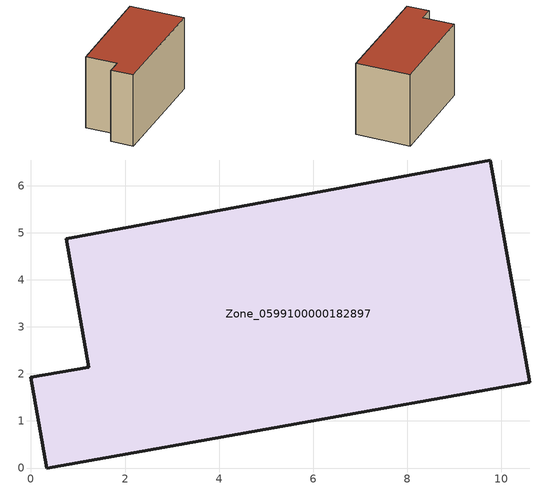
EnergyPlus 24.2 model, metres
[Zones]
Zone_0599100000182897
 floor ground (C_G): 0,1.93 1.23,2.14 0.75,4.87 9.77,6.55 10.6,1.82 0.34,0 z0
 wall outside (C_F): 1.23,2.14 0,1.93 0.34,0 10.6,1.82 9.77,6.55 0.75,4.87 1.23,2.14 z0:6.63
 roof outside (C_R): 9.77,6.55 0.75,4.87 1.23,2.14 0,1.93 0.34,0 10.6,1.82 z6.63
[BUILDING]
Pand.0599100000182897: North Axis=0; Terrain=City; Loads Convergence Tolerance Value=0.04; Temperature Convergence Tolerance Value=0.4; Solar Distribution=FullExterior; Maximum Number of Warmup Days=25; Minimum Number of Warmup Days=1
[Site:Location]
Rotterdam.The.Hague.AP_ZH_NLD Design_Conditions: Latitude=51.96; Longitude=4.45; Time Zone=1; Elevation=-4.5
[SITE:GROUNDTEMPERATURE:BUILDINGSURFACE]
18, 18, 18, 18, 18, 18, 18, 18, 18, 18, 18, 18
[MATERIAL] Thermal Absorptance=0.9; Solar Absorptance=0.7; Visible Absorptance=0.7
Name | Roughness | Thickness | Conductivity | Density | Specific Heat
G.TI.1946 | MediumSmooth | 0.15 | 1 | 540 | 1210
F.TI.1946 | Rough | 0.3 | 0.857143 | 1920 | 840
R.TI.1946 | MediumRough | 0.2 | 0.1 | 1500 | 1000
[CONSTRUCTION]
C_G: G.TI.1946
C_F: F.TI.1946
C_R: R.TI.1946
[ZONE]
Zone_0599100000182897: Type=1; Multiplier=1; Ceiling Height=Autocalculate; Volume=Autocalculate; Floor Area=autocalculate; Part of Total Floor Area=Yes
[ZONEINFILTRATION:DESIGNFLOWRATE]
Infil_Zone_0599100000182897: Zone or ZoneList or Space or SpaceList=Zone_0599100000182897; Schedule=AlwaysOn; Design Flow Rate Calculation Method=Flow/Area; Flow Rate per Floor Area=0.003; Constant Term Coefficient=1; Temperature Term Coefficient=0; Velocity Term Coefficient=0; Velocity Squared Term Coefficient=0
[HVACTEMPLATE:ZONE:IDEALLOADSAIRSYSTEM]
Zone_0599100000182897: Maximum Heating Supply Air Temperature=50; Minimum Cooling Supply Air Temperature=13; Maximum Heating Supply Air Humidity Ratio=0.0156; Minimum Cooling Supply Air Humidity Ratio=0.0077; Heating Limit=NoLimit; Cooling Limit=NoLimit; Dehumidification Control Type=ConstantSensibleHeatRatio; Cooling Sensible Heat Ratio=0.7; Dehumidification Setpoint=60; Humidification Control Type=None; Humidification Setpoint=30; Outdoor Air Method=None; Outdoor Air Flow Rate per Person=0.00944; Outdoor Air Flow Rate per Zone Floor Area=0; Outdoor Air Flow Rate per Zone=0; Demand Controlled Ventilation Type=None; Outdoor Air Economizer Type=NoEconomizer; Heat Recovery Type=None; Sensible Heat Recovery Effectiveness=0.7; Latent Heat Recovery Effectiveness=0.65
[ZONECONTROL:THERMOSTAT]
ThermostatControl_Zone_0599100000182897: Zone or ZoneList=Zone_0599100000182897; Control Type Schedule=DualSetpointControlType; Control 1=Thermostat_Zone_0599100000182897; Temperature Difference Between Cutout And Setpoint=0
[THERMOSTATSETPOINT:DUALSETPOINT]
Thermostat_Zone_0599100000182897: Heating Setpoint Temperature Schedule=HeatingSetpoint_Zone_0599100000182897; Cooling Setpoint Temperature Schedule=CoolingSetpoint_Zone_0599100000182897
[SCHEDULE:COMPACT]
HeatingSetpoint_Zone_0599100000182897: Through: 12/31, For: AllDays, Until: 24:00, 21
CoolingSetpoint_Zone_0599100000182897: Through: 12/31, For: AllDays, Until: 24:00, 24
DualSetpointControlType: Through: 12/31, For: AllDays, Until: 24:00, 4
AlwaysOn: Through: 12/31, For: AllDays, Until: 24:00, 1
